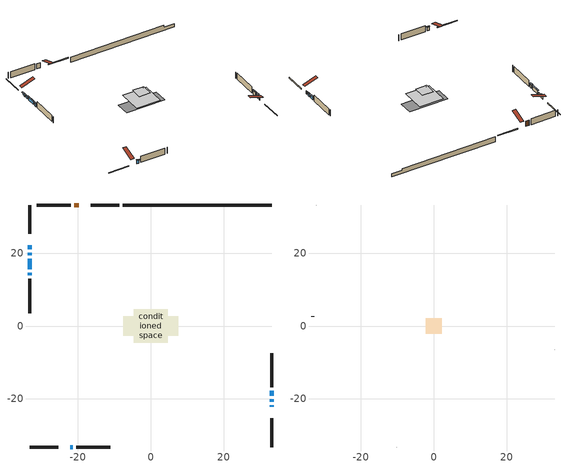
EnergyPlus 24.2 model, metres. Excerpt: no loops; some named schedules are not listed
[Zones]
conditioned space
 floor adiabatic (AdiabaticFloorConstruction): -4.62,-4.62 -4.62,4.62 4.62,4.62 4.62,-4.62 z0.46
 floor foundation (Slab1 construction): -7.54,-2.69 -7.54,2.69 7.54,2.69 7.54,-2.69 z-1.52
 wall outside (RimJoist1 construction): -8.66,33.2 -16.53,33.2 / -33.2,-33.2 -25.34,-33.2 / -33.2,33.2 -33.2,25.34 / 33.2,-33.2 33.2,-25.34 z0.46:0.76
 wall outside (AdiabaticWallConstruction 1): -19.76,33.2 -20.97,33.2 z0.46:2.49
 wall outside (AdiabaticWallConstruction): 33.2,-22.11 33.2,-21.72 / -33.2,20.08 -33.2,19.44 z0.46:1.68; -33.2,22.11 -33.2,21.01 z0.46:1.44; 33.2,-20.8 33.2,-20.09 / -33.2,18.52 -33.2,15.53 / -33.2,14.6 -33.2,13.9 / -22.11,-33.2 -21.4,-33.2 / 33.2,-19.16 33.2,-17.76 z0.46:1.83
 wall outside (Wall1 construction): -21.9,33.2 -31.3,33.2 / -20.47,-33.2 -11.07,-33.2 / -33.2,12.97 -33.2,3.57 / 33.2,-16.83 33.2,-7.43 z0.46:2.9
 wall foundation (FoundationWall1 construction): -7.73,33.2,-1.52 -7.73,33.2,0.46 29.11,33.2,0.46 29.11,33.2,-0.27 33.2,33.2,-0.27 33.2,33.2,-1.52
 window (WindowConstruction 4): 33.2,-22.1 33.2,-21.72 z0.46:1.68
 window (WindowConstruction 7): -33.2,22.1 -33.2,21.01 z0.46:1.44
 window (WindowConstruction 5): -33.2,20.08 -33.2,19.44 z0.46:1.68
 window (WindowConstruction): 33.2,-20.79 33.2,-20.09 z0.46:1.83
 window (WindowConstruction 1): -33.2,18.52 -33.2,15.53 z0.46:1.83
 window (WindowConstruction 2): -33.2,14.6 -33.2,13.9 z0.46:1.83
 window (WindowConstruction 3): -22.1,-33.2 -21.4,-33.2 z0.46:1.83
 window (WindowConstruction 6): 33.2,-19.16 33.2,-17.76 z0.46:1.83
 door (Door): -19.76,33.2 -20.97,33.2 z0.46:2.49
 ceiling adiabatic (AdiabaticFloorConstruction): 4.62,-4.62 4.62,4.62 -4.62,4.62 -4.62,-4.62 z0.46
attic - vented
 floor to conditioned space (Floor1 construction Reversed): -2.16,-2.16 -2.16,2.16 2.16,2.16 2.16,-2.16 z2.9
 floor to conditioned space (Floor2 construction Reversed): -1.58,-1.58 -1.58,1.58 1.58,1.58 1.58,-1.58 z2.9
 wall outside (Wall2 construction): -32.23,33.2 -32.27,33.2 / -10.14,-33.2 -10.1,-33.2 / -33.2,2.64 -33.2,2.6 / 33.2,-6.5 33.2,-6.46 z0.46:2.9
 roof outside (Roof1 construction): -18.83,33.2,2.9 -18.83,27.98,4.64 -17.46,27.98,4.64 -17.46,33.2,2.9; -23.03,-33.2,2.9 -23.03,-27.98,4.64 -24.41,-27.98,4.64 -24.41,-33.2,2.9; -33.2,23.03,2.9 -27.98,23.03,4.64 -27.98,24.41,4.64 -33.2,24.41,2.9; 33.2,-23.03,2.9 27.98,-23.03,4.64 27.98,-24.41,4.64 33.2,-24.41,2.9
shading: -33.2,20.81 -33.2,22.31 -33.61,22.31 -33.61,20.81 z1.64; 33.2,-19.89 33.2,-21 33.61,-21 33.61,-19.89 z2.03; -33.2,15.33 -33.2,18.72 -33.61,18.72 -33.61,15.33 z2.03; -33.2,13.7 -33.2,14.8 -33.61,14.8 -33.61,13.7 z2.03; -21.2,-33.2 -22.31,-33.2 -22.31,-33.61 -21.2,-33.61 z2.03; 33.2,-17.56 33.2,-19.36 33.61,-19.36 33.61,-17.56 z2.03
[Building]
Building 1: Terrain=Suburbs
[Site:Location]
Val Dor_QC: Latitude {deg}=48.06; Longitude {deg}=-77.79; Time Zone {hr}=-5; Elevation {m}=339; Keep Site Location Information=Yes
[Site:GroundTemperature:Shallow]
-3.62723, -6.2282, -6.43649, -5.2022, -0.247206, 4.68471, 8.96041, 11.669, 11.8991, 9.69612, 5.52945, 0.748825
[Site:WaterMainsTemperature]
Calculation Method=Schedule; Temperature Schedule=mains temperature schedule
[Material] Roughness=Rough; Thermal Absorptance=0.9
Name | Thickness {m} | Conductivity {W/m-K} | Density {kg/m3} | Specific Heat {J/kg-K} | Solar Absorptance | Visible Absorptance
asphalt or fiberglass shingles | 0.00635 | 0.162714 | 1121.4 | 1465.45 | 0.4 | 0.4
ceiling loosefill ins | 0.169333 | 0.0480833 | 16.02 | 1046.75 | 0.7 | 0.7
ceiling loosefill ins 1 | 0.0846667 | 0.0480833 | 16.02 | 1046.75 | 0.7 | 0.7
ceiling stud and cavity | 0.1397 | 0.0924676 | 65.682 | 1177.47 | 0.7 | 0.7
ceiling stud and cavity 1 | 0.1397 | 0.135851 | 65.682 | 1177.47 | 0.7 | 0.7
concrete 4.0 in. | 0.1016 | 1.803125 | 2242.8 | 837.4 | 0.7 | 0.7
concrete 8.0 in. | 0.2032 | 1.803125 | 2242.8 | 837.4 | 0.7 | 0.7
door material | 0.04445 | 0.20624 | 512.64 | 1214.23 | 0.7 | 0.7
exterior vertical ins | 0.00867184 | 0.029427 | 32.04 | 1214.23 | 0.7 | 0.7
floor covering | 0.0127 | 0.0433444 | 54.468 | 1339.84 | 0.6 | 0.6
floor rigid ins; wall rigid ins | 0.512978 | 0.029427 | 32.04 | 1214.23 | 0.7 | 0.7
floor stud and cavity | 0.1397 | 1.75129 | 37.0049 | 1207.88 | 0.7 | 0.7
furniture material conditioned space 1 | 0.1524 | 0.115458 | 640.8 | 1214.23 | 0.6 | 0.6
gypsum board | 0.0127 | 0.160291 | 801 | 837.4 | 0.6 | 0.6
gypsum board 1 | 0.0127 | 0.160291 | 801 | 837.4 | 0.7 | 0.7
osb sheathing 0.5 in. | 0.0127 | 0.115458 | 512.64 | 1214.23 | 0.7 | 0.7
osb sheathing 0.75 in. | 0.01905 | 0.115458 | 512.64 | 1214.23 | 0.7 | 0.7
osb sheathing 2.0 in. | 0.0508 | 0.115458 | 512.64 | 1214.23 | 0.7 | 0.7
rim joist stud and cavity | 0.0508 | 0.0294514 | 125.044 | 1163.47 | 0.6 | 0.6
wall stud and cavity | 0.1397 | 0.0929022 | 139.0536 | 1170.24 | 0.7 | 0.7
wall stud and cavity 1 | 0.0889 | 6.1454 | 50.32683 | 1063.81 | 0.6 | 0.6
wall stud and cavity 2 | 0.0889 | 0.380278 | 52.3479 | 1209.89 | 0.7 | 0.7
wall stud and cavity 3 | 0.0889 | 0.391764 | 83.0341 | 1211.67 | 0.7 | 0.7
wood siding | 0.0254 | 0.102417 | 544.68 | 1172.36 | 0.4 | 0.4
wood siding 1 | 0.00254 | 0.102417 | 544.68 | 1172.36 | 0.4 | 0.4
wood siding 2; wood siding 3; wood siding 4 | 0.0254 | 0.102417 | 544.68 | 1172.36 | 0.7 | 0.7
[WindowMaterial:SimpleGlazingSystem]
Name | U-Factor {W/m2-K} | Solar Heat Gain Coefficient
WindowMaterial | 2.847517 | 0.63
WindowMaterial 1 | 2.84979 | 0.67
WindowMaterial 2 | 4.91374 | 0.61
WindowMaterial 3 | 5.23284 | 0.7
WindowMaterial 4 | 7.24059 | 0.73
WindowMaterial 5 | 7.53527 | 0.69
[Construction]
AdiabaticFloorConstruction: floor stud and cavity, floor rigid ins, osb sheathing 0.75 in., floor covering
AdiabaticWallConstruction: wood siding 3, wall rigid ins, wall stud and cavity 2, gypsum board
AdiabaticWallConstruction 1: wood siding 4, wall rigid ins, wall stud and cavity 2, gypsum board
Door: door material
Floor1 construction Reversed: gypsum board, ceiling stud and cavity, ceiling loosefill ins
Floor2 construction Reversed: gypsum board, ceiling stud and cavity 1, ceiling loosefill ins 1
FoundationWall1 construction: concrete 8.0 in., gypsum board 1
furniture construction conditioned space 1: furniture material conditioned space 1
PartitionWallConstruction: gypsum board, wall stud and cavity 3, gypsum board
RimJoist1 construction: wood siding 2, osb sheathing 2.0 in., rim joist stud and cavity
Roof1 construction: asphalt or fiberglass shingles
Slab1 construction: concrete 4.0 in.
Wall1 construction: wood siding, osb sheathing 0.5 in., wall stud and cavity, gypsum board
Wall2 construction: wood siding 1, wall stud and cavity 1
WindowConstruction; WindowConstruction 2; WindowConstruction 3: WindowMaterial
WindowConstruction 1: WindowMaterial 1
WindowConstruction 4: WindowMaterial 2
WindowConstruction 5: WindowMaterial 3
WindowConstruction 6: WindowMaterial 4
WindowConstruction 7: WindowMaterial 5
[Zone] Multiplier=1; Part of Total Floor Area=Yes
Name | Volume {m3}
attic - vented | 8.11619
conditioned space | 361.8
[Space]
Name | Zone | Volume {m3}
attic - vented 1 | attic - vented | 8.11619
conditioned space 1 | conditioned space | 361.8
[ZoneInfiltration:EffectiveLeakageArea]
infil attic - vented 1: Zone or Space=attic - vented 1; Schedule=Always On Discrete; Effective Air Leakage Area {cm2}=1044.73; Stack Coefficient=0.000290575; Wind Coefficient=1.15173e-05
[ZoneMixing]
whole house fan mix: Zone or Space=attic - vented; Schedule=Always On Continuous; Design Flow Rate Calculation Method=Flow/Zone; Design Flow Rate {m3/s}=0; Source Zone or Space=conditioned space
[SurfaceProperty:ExposedFoundationPerimeter]
Slab1: Exposed Perimeter Calculation Method=TotalExposedPerimeter; Total Exposed Perimeter {m}=40.935
[InternalMass] Zone or ZoneList=conditioned space; Space or SpaceList=conditioned space 1
Name | Construction | Surface Area {m2}
furniture mass conditioned space 1 | furniture construction conditioned space 1 | 66.6441
partition wall mass | PartitionWallConstruction | 166.61
[Lights]
interior lighting: Zone or ZoneList or Space or SpaceList=conditioned space 1; Schedule=interior lighting schedule; Design Level Calculation Method=LightingLevel; Lighting Level {W}=343.2; Return Air Fraction=0; Fraction Radiant=0.6; Fraction Visible=0.2; Fraction Replaceable=1
[People]
occupants: Zone or ZoneList or Space or SpaceList=conditioned space 1; Number of People Schedule=occupants schedule; Number of People Calculation Method=People; Number of People=3; Fraction Radiant=0.314171; Sensible Heat Fraction=0.56303; Activity Level Schedule=occupants activity schedule; Carbon Dioxide Generation Rate {m3/s-W}=0; Enable ASHRAE 55 Comfort Warnings=No; Mean Radiant Temperature Calculation Type=EnclosureAveraged
[ElectricEquipment] Zone or ZoneList or Space or SpaceList=conditioned space 1; Design Level Calculation Method=EquipmentLevel
Name | Schedule | Design Level {W} | Fraction Latent | Fraction Radiant | Fraction Lost
clothes dryer | clothes dryer schedule | 140.772 | 0.015 | 0.081 | 0.85
clothes washer | clothes washer schedule | 32.1985 | 0.03 | 0.162 | 0.7
cooking range | cooking range schedule | 215.147 | 0.08 | 0.432 | 0.2
dishwasher | dishwasher schedule | 66.8632 | 0.3 | 0.18 | 0.4
fridge | fridge schedule | 72.9452 | 0 | 0.6 | 0
mech vent house fan | mech vent house fan schedule | 0 | 0 | 0 | 1
mech vent house fan cfis | mech vent house fan cfis schedule | 0 | 0 | 0 | 0
misc plug loads | misc plug loads schedule | 494.7 | 0.045 | 0.513 | 0.1
whole house fan | Always On Discrete | 0 | 0 | 0 | 1
[OtherEquipment] Zone or ZoneList or Space or SpaceList=conditioned space 1; Design Level Calculation Method=EquipmentLevel
Name | Fuel Type | Schedule | Design Level {W} | Fraction Latent | Fraction Radiant | Fraction Lost
clothes dryer 1 | Electricity | clothes dryer schedule | 0 | 0.015 | 0.081 | 0.85
cooking range 1 | Electricity | cooking range schedule | 0 | 0.08 | 0.432 | 0.2
general water use latent | None | general water use schedule | 62.594 | 1 | 0 | 0
general water use sensible | None | general water use schedule | -61.6891 | 0 | 0.6 | 0
mech vent house fan latent load | None | Always On Discrete | 0 | 1 | 0 | 0
mech vent house fan sensible load | None | Always On Discrete | 0 | 0 | 0 | 0
water heater energy adjustment1 | Electricity | Always On Discrete | 0.01 | 0 | 0 | 1
[ZoneInfiltration:DesignFlowRate] Zone or ZoneList or Space or SpaceList=conditioned space 1; Schedule=Always On Discrete; Design Flow Rate Calculation Method=Flow/Zone; Design Flow Rate {m3/s}=0
infil flow; natural vent flow; whole house fan flow
[Foundation:Kiva]
Foundation Kiva 1: Initial Indoor Air Temperature {C}=18; Wall Height Above Grade {m}=0.460004; Wall Depth Below Slab {m}=0.2032; Custom Block Material Name 1=exterior vertical ins; Custom Block Depth 1 {m}=1.98001; Custom Block X Position 1 {m}=0.2159; Custom Block Z Position 1 {m}=0
[Foundation:Kiva:Settings]
Soil Conductivity {W/m-K}=0.849921; Soil Density {kg/m3}=1842.3; Soil Specific Heat {J/kg-K}=418.7; Ground Solar Absorptivity=0.9; Ground Thermal Absorptivity=0.9; Ground Surface Roughness {m}=0.03; Far-Field Width {m}=40; Deep-Ground Boundary Condition=ZeroFlux; Deep-Ground Depth {m}=40; Minimum Cell Dimension {m}=0.2; Maximum Cell Growth Coefficient=3; Simulation Timestep=Timestep
[Exterior:Lights]
exterior lighting: Schedule=exterior lighting schedule; Design Level {W}=75.6
[Schedule:Constant]
Name | Hourly Value
Always On Continuous; mech vent house fan schedule; mech vent house fan cfis schedule; Always On Discrete | 1
occupants activity schedule | 117.228
fridge schedule | 0
[Schedule:Day:Interval]
interior lighting schedule day: No, 01:00, 0.108182, 04:00, 0.0901515, 05:00, 0.0991667, 06:00, 0.162273, 07:00, 0.270455, 08:00, 0.342576, 10:00, 0.369621, 11:00, 0.351591, 12:00, 0.333561, 13:00, 0.324545, 14:00, 0.31553, 15:00, 0.333561, 16:00, 0.369621, 17:00, 0.450758, 18:00, 0.585985, 19:00, 0.775303, 20:00, 0.955606, 21:00, 0.991667, 22:00, 0.712197, 23:00, 0.360606, 24:00, 0.162273
interior lighting schedule day 1: No, 01:00, 0.100909, 04:00, 0.0840909, 05:00, 0.0925, 06:00, 0.151364, 07:00, 0.252273, 08:00, 0.319545, 10:00, 0.344773, 11:00, 0.327955, 12:00, 0.311136, 13:00, 0.302727, 14:00, 0.294318, 15:00, 0.311136, 16:00, 0.344773, 17:00, 0.420455, 18:00, 0.546591, 19:00, 0.723182, 20:00, 0.891364, 21:00, 0.925, 22:00, 0.664318, 23:00, 0.336364, 24:00, 0.151364
interior lighting schedule day 2: No, 01:00, 0.0927273, 04:00, 0.0772727, 05:00, 0.085, 06:00, 0.139091, 07:00, 0.231818, 08:00, 0.293636, 10:00, 0.316818, 11:00, 0.301364, 12:00, 0.285909, 13:00, 0.278182, 14:00, 0.270455, 15:00, 0.285909, 16:00, 0.316818, 17:00, 0.386364, 18:00, 0.502273, 19:00, 0.664545, 20:00, 0.819091, 21:00, 0.85, 22:00, 0.610455, 23:00, 0.309091, 24:00, 0.139091
interior lighting schedule day 3: No, 01:00, 0.0845455, 04:00, 0.0704545, 05:00, 0.0775, 06:00, 0.126818, 07:00, 0.211364, 08:00, 0.267727, 10:00, 0.288864, 11:00, 0.274773, 12:00, 0.260682, 13:00, 0.253636, 14:00, 0.246591, 15:00, 0.260682, 16:00, 0.288864, 17:00, 0.352273, 18:00, 0.457955, 19:00, 0.605909, 20:00, 0.746818, 21:00, 0.775, 22:00, 0.556591, 23:00, 0.281818, 24:00, 0.126818
interior lighting schedule default day: No, 24:00, 0
[Schedule:Week:Daily]
interior lighting schedule Week Rule - Jan1-Jan27: interior lighting schedule day, interior lighting schedule day, interior lighting schedule day, interior lighting schedule day, interior lighting schedule day, interior lighting schedule day, interior lighting schedule day, interior lighting schedule default day, interior lighting schedule default day, interior lighting schedule default day, interior lighting schedule default day, interior lighting schedule default day
interior lighting schedule Week Rule - Jan28-Feb3: interior lighting schedule day, interior lighting schedule day, interior lighting schedule day, interior lighting schedule day, interior lighting schedule day 1, interior lighting schedule day 1, interior lighting schedule day 1, interior lighting schedule default day, interior lighting schedule default day, interior lighting schedule default day, interior lighting schedule default day, interior lighting schedule default day
interior lighting schedule Week Rule - Feb4-Feb24: interior lighting schedule day 1, interior lighting schedule day 1, interior lighting schedule day 1, interior lighting schedule day 1, interior lighting schedule day 1, interior lighting schedule day 1, interior lighting schedule day 1, interior lighting schedule default day, interior lighting schedule default day, interior lighting schedule default day, interior lighting schedule default day, interior lighting schedule default day
interior lighting schedule Week Rule - Feb25-Mar3: interior lighting schedule day 1, interior lighting schedule day 1, interior lighting schedule day 1, interior lighting schedule day 1, interior lighting schedule day 2, interior lighting schedule day 2, interior lighting schedule day 2, interior lighting schedule default day, interior lighting schedule default day, interior lighting schedule default day, interior lighting schedule default day, interior lighting schedule default day
interior lighting schedule Week Rule - Mar4-Mar31: interior lighting schedule day 2, interior lighting schedule day 2, interior lighting schedule day 2, interior lighting schedule day 2, interior lighting schedule day 2, interior lighting schedule day 2, interior lighting schedule day 2, interior lighting schedule default day, interior lighting schedule default day, interior lighting schedule default day, interior lighting schedule default day, interior lighting schedule default day
interior lighting schedule Week Rule - Apr1-Apr28: interior lighting schedule day 3, interior lighting schedule day 3, interior lighting schedule day 3, interior lighting schedule day 3, interior lighting schedule day 3, interior lighting schedule day 3, interior lighting schedule day 3, interior lighting schedule default day, interior lighting schedule default day, interior lighting schedule default day, interior lighting schedule default day, interior lighting schedule default day
interior lighting schedule Week Rule - Apr29-May5: interior lighting schedule day 3, interior lighting schedule day 3, interior lighting schedule day 4, interior lighting schedule day 4, interior lighting schedule day 4, interior lighting schedule day 4, interior lighting schedule day 4, interior lighting schedule default day, interior lighting schedule default day, interior lighting schedule default day, interior lighting schedule default day, interior lighting schedule default day
interior lighting schedule Week Rule - May6-May26: interior lighting schedule day 4, interior lighting schedule day 4, interior lighting schedule day 4, interior lighting schedule day 4, interior lighting schedule day 4, interior lighting schedule day 4, interior lighting schedule day 4, interior lighting schedule default day, interior lighting schedule default day, interior lighting schedule default day, interior lighting schedule default day, interior lighting schedule default day
interior lighting schedule Week Rule - May27-Jun2: interior lighting schedule day 4, interior lighting schedule day 4, interior lighting schedule day 4, interior lighting schedule day 4, interior lighting schedule day 4, interior lighting schedule day 5, interior lighting schedule day 5, interior lighting schedule default day, interior lighting schedule default day, interior lighting schedule default day, interior lighting schedule default day, interior lighting schedule default day
interior lighting schedule Week Rule - Jun3-Jun30: interior lighting schedule day 5, interior lighting schedule day 5, interior lighting schedule day 5, interior lighting schedule day 5, interior lighting schedule day 5, interior lighting schedule day 5, interior lighting schedule day 5, interior lighting schedule default day, interior lighting schedule default day, interior lighting schedule default day, interior lighting schedule default day, interior lighting schedule default day
interior lighting schedule Week Rule - Jul1-Jul28: interior lighting schedule day 6, interior lighting schedule day 6, interior lighting schedule day 6, interior lighting schedule day 6, interior lighting schedule day 6, interior lighting schedule day 6, interior lighting schedule day 6, interior lighting schedule default day, interior lighting schedule default day, interior lighting schedule default day, interior lighting schedule default day, interior lighting schedule default day
interior lighting schedule Week Rule - Jul29-Aug4: interior lighting schedule day 6, interior lighting schedule day 6, interior lighting schedule day 6, interior lighting schedule day 7, interior lighting schedule day 7, interior lighting schedule day 7, interior lighting schedule day 7, interior lighting schedule default day, interior lighting schedule default day, interior lighting schedule default day, interior lighting schedule default day, interior lighting schedule default day
interior lighting schedule Week Rule - Aug5-Aug25: interior lighting schedule day 7, interior lighting schedule day 7, interior lighting schedule day 7, interior lighting schedule day 7, interior lighting schedule day 7, interior lighting schedule day 7, interior lighting schedule day 7, interior lighting schedule default day, interior lighting schedule default day, interior lighting schedule default day, interior lighting schedule default day, interior lighting schedule default day
interior lighting schedule Week Rule - Aug26-Sep1: interior lighting schedule day 7, interior lighting schedule day 7, interior lighting schedule day 7, interior lighting schedule day 7, interior lighting schedule day 7, interior lighting schedule day 7, interior lighting schedule day 8, interior lighting schedule default day, interior lighting schedule default day, interior lighting schedule default day, interior lighting schedule default day, interior lighting schedule default day
interior lighting schedule Week Rule - Sep2-Sep29: interior lighting schedule day 8, interior lighting schedule day 8, interior lighting schedule day 8, interior lighting schedule day 8, interior lighting schedule day 8, interior lighting schedule day 8, interior lighting schedule day 8, interior lighting schedule default day, interior lighting schedule default day, interior lighting schedule default day, interior lighting schedule default day, interior lighting schedule default day
interior lighting schedule Week Rule - Sep30-Oct6: interior lighting schedule day 8, interior lighting schedule day 9, interior lighting schedule day 9, interior lighting schedule day 9, interior lighting schedule day 9, interior lighting schedule day 9, interior lighting schedule day 9, interior lighting schedule default day, interior lighting schedule default day, interior lighting schedule default day, interior lighting schedule default day, interior lighting schedule default day
interior lighting schedule Week Rule - Oct7-Oct27: interior lighting schedule day 9, interior lighting schedule day 9, interior lighting schedule day 9, interior lighting schedule day 9, interior lighting schedule day 9, interior lighting schedule day 9, interior lighting schedule day 9, interior lighting schedule default day, interior lighting schedule default day, interior lighting schedule default day, interior lighting schedule default day, interior lighting schedule default day
interior lighting schedule Week Rule - Oct28-Nov3: interior lighting schedule day 9, interior lighting schedule day 9, interior lighting schedule day 9, interior lighting schedule day 9, interior lighting schedule day 10, interior lighting schedule day 10, interior lighting schedule day 10, interior lighting schedule default day, interior lighting schedule default day, interior lighting schedule default day, interior lighting schedule default day, interior lighting schedule default day
interior lighting schedule Week Rule - Nov4-Nov24: interior lighting schedule day 10, interior lighting schedule day 10, interior lighting schedule day 10, interior lighting schedule day 10, interior lighting schedule day 10, interior lighting schedule day 10, interior lighting schedule day 10, interior lighting schedule default day, interior lighting schedule default day, interior lighting schedule default day, interior lighting schedule default day, interior lighting schedule default day
interior lighting schedule Week Rule - Nov25-Dec1: interior lighting schedule day 10, interior lighting schedule day 10, interior lighting schedule day 10, interior lighting schedule day 10, interior lighting schedule day 10, interior lighting schedule day 10, interior lighting schedule day 11, interior lighting schedule default day, interior lighting schedule default day, interior lighting schedule default day, interior lighting schedule default day, interior lighting schedule default day
interior lighting schedule Week Rule - Dec2-Dec31: interior lighting schedule day 11, interior lighting schedule day 11, interior lighting schedule day 11, interior lighting schedule day 11, interior lighting schedule day 11, interior lighting schedule day 11, interior lighting schedule day 11, interior lighting schedule default day, interior lighting schedule default day, interior lighting schedule default day, interior lighting schedule default day, interior lighting schedule default day
occupants schedule Week Rule - Jan1-Dec31: occupants schedule day, occupants schedule day, occupants schedule day, occupants schedule day, occupants schedule day, occupants schedule day, occupants schedule day, occupants schedule default day, occupants schedule default day, occupants schedule default day, occupants schedule default day, occupants schedule default day
clothes dryer schedule Week Rule - Jan1-Dec31: clothes dryer schedule day, clothes dryer schedule day, clothes dryer schedule day, clothes dryer schedule day, clothes dryer schedule day, clothes dryer schedule day, clothes dryer schedule day, clothes dryer schedule default day, clothes dryer schedule default day, clothes dryer schedule default day, clothes dryer schedule default day, clothes dryer schedule default day
clothes washer schedule Week Rule - Jan1-Dec31: clothes washer schedule day, clothes washer schedule day, clothes washer schedule day, clothes washer schedule day, clothes washer schedule day, clothes washer schedule day, clothes washer schedule day, clothes washer schedule default day, clothes washer schedule default day, clothes washer schedule default day, clothes washer schedule default day, clothes washer schedule default day
cooking range schedule Week Rule - Jan1-Dec31: cooking range schedule day, cooking range schedule day, cooking range schedule day, cooking range schedule day, cooking range schedule day, cooking range schedule day, cooking range schedule day, cooking range schedule default day, cooking range schedule default day, cooking range schedule default day, cooking range schedule default day, cooking range schedule default day
dishwasher schedule Week Rule - Jan1-Dec31: dishwasher schedule day, dishwasher schedule day, dishwasher schedule day, dishwasher schedule day, dishwasher schedule day, dishwasher schedule day, dishwasher schedule day, dishwasher schedule default day, dishwasher schedule default day, dishwasher schedule default day, dishwasher schedule default day, dishwasher schedule default day
misc plug loads schedule Week Rule - Jan1-Dec31: misc plug loads schedule day, misc plug loads schedule day, misc plug loads schedule day, misc plug loads schedule day, misc plug loads schedule day, misc plug loads schedule day, misc plug loads schedule day, misc plug loads schedule default day, misc plug loads schedule default day, misc plug loads schedule default day, misc plug loads schedule default day, misc plug loads schedule default day
general water use schedule Week Rule - Jan1-Dec31: general water use schedule day, general water use schedule day, general water use schedule day, general water use schedule day, general water use schedule day, general water use schedule day, general water use schedule day, general water use schedule default day, general water use schedule default day, general water use schedule default day, general water use schedule default day, general water use schedule default day
exterior lighting schedule Week Rule - Jan1-Jan27: exterior lighting schedule day, exterior lighting schedule day, exterior lighting schedule day, exterior lighting schedule day, exterior lighting schedule day, exterior lighting schedule day, exterior lighting schedule day, exterior lighting schedule default day, exterior lighting schedule default day, exterior lighting schedule default day, exterior lighting schedule default day, exterior lighting schedule default day
exterior lighting schedule Week Rule - Jan28-Feb3: exterior lighting schedule day, exterior lighting schedule day, exterior lighting schedule day, exterior lighting schedule day, exterior lighting schedule day 1, exterior lighting schedule day 1, exterior lighting schedule day 1, exterior lighting schedule default day, exterior lighting schedule default day, exterior lighting schedule default day, exterior lighting schedule default day, exterior lighting schedule default day
exterior lighting schedule Week Rule - Feb4-Feb24: exterior lighting schedule day 1, exterior lighting schedule day 1, exterior lighting schedule day 1, exterior lighting schedule day 1, exterior lighting schedule day 1, exterior lighting schedule day 1, exterior lighting schedule day 1, exterior lighting schedule default day, exterior lighting schedule default day, exterior lighting schedule default day, exterior lighting schedule default day, exterior lighting schedule default day
exterior lighting schedule Week Rule - Feb25-Mar3: exterior lighting schedule day 1, exterior lighting schedule day 1, exterior lighting schedule day 1, exterior lighting schedule day 1, exterior lighting schedule day 2, exterior lighting schedule day 2, exterior lighting schedule day 2, exterior lighting schedule default day, exterior lighting schedule default day, exterior lighting schedule default day, exterior lighting schedule default day, exterior lighting schedule default day
exterior lighting schedule Week Rule - Mar4-Mar31: exterior lighting schedule day 2, exterior lighting schedule day 2, exterior lighting schedule day 2, exterior lighting schedule day 2, exterior lighting schedule day 2, exterior lighting schedule day 2, exterior lighting schedule day 2, exterior lighting schedule default day, exterior lighting schedule default day, exterior lighting schedule default day, exterior lighting schedule default day, exterior lighting schedule default day
exterior lighting schedule Week Rule - Apr1-Apr28: exterior lighting schedule day 3, exterior lighting schedule day 3, exterior lighting schedule day 3, exterior lighting schedule day 3, exterior lighting schedule day 3, exterior lighting schedule day 3, exterior lighting schedule day 3, exterior lighting schedule default day, exterior lighting schedule default day, exterior lighting schedule default day, exterior lighting schedule default day, exterior lighting schedule default day
exterior lighting schedule Week Rule - Apr29-May5: exterior lighting schedule day 3, exterior lighting schedule day 3, exterior lighting schedule day 4, exterior lighting schedule day 4, exterior lighting schedule day 4, exterior lighting schedule day 4, exterior lighting schedule day 4, exterior lighting schedule default day, exterior lighting schedule default day, exterior lighting schedule default day, exterior lighting schedule default day, exterior lighting schedule default day
exterior lighting schedule Week Rule - May6-May26: exterior lighting schedule day 4, exterior lighting schedule day 4, exterior lighting schedule day 4, exterior lighting schedule day 4, exterior lighting schedule day 4, exterior lighting schedule day 4, exterior lighting schedule day 4, exterior lighting schedule default day, exterior lighting schedule default day, exterior lighting schedule default day, exterior lighting schedule default day, exterior lighting schedule default day
exterior lighting schedule Week Rule - May27-Jun2: exterior lighting schedule day 4, exterior lighting schedule day 4, exterior lighting schedule day 4, exterior lighting schedule day 4, exterior lighting schedule day 4, exterior lighting schedule day 5, exterior lighting schedule day 5, exterior lighting schedule default day, exterior lighting schedule default day, exterior lighting schedule default day, exterior lighting schedule default day, exterior lighting schedule default day
exterior lighting schedule Week Rule - Jun3-Jun30: exterior lighting schedule day 5, exterior lighting schedule day 5, exterior lighting schedule day 5, exterior lighting schedule day 5, exterior lighting schedule day 5, exterior lighting schedule day 5, exterior lighting schedule day 5, exterior lighting schedule default day, exterior lighting schedule default day, exterior lighting schedule default day, exterior lighting schedule default day, exterior lighting schedule default day
exterior lighting schedule Week Rule - Jul1-Jul28: exterior lighting schedule day 6, exterior lighting schedule day 6, exterior lighting schedule day 6, exterior lighting schedule day 6, exterior lighting schedule day 6, exterior lighting schedule day 6, exterior lighting schedule day 6, exterior lighting schedule default day, exterior lighting schedule default day, exterior lighting schedule default day, exterior lighting schedule default day, exterior lighting schedule default day
exterior lighting schedule Week Rule - Jul29-Aug4: exterior lighting schedule day 6, exterior lighting schedule day 6, exterior lighting schedule day 6, exterior lighting schedule day 7, exterior lighting schedule day 7, exterior lighting schedule day 7, exterior lighting schedule day 7, exterior lighting schedule default day, exterior lighting schedule default day, exterior lighting schedule default day, exterior lighting schedule default day, exterior lighting schedule default day
exterior lighting schedule Week Rule - Aug5-Aug25: exterior lighting schedule day 7, exterior lighting schedule day 7, exterior lighting schedule day 7, exterior lighting schedule day 7, exterior lighting schedule day 7, exterior lighting schedule day 7, exterior lighting schedule day 7, exterior lighting schedule default day, exterior lighting schedule default day, exterior lighting schedule default day, exterior lighting schedule default day, exterior lighting schedule default day
exterior lighting schedule Week Rule - Aug26-Sep1: exterior lighting schedule day 7, exterior lighting schedule day 7, exterior lighting schedule day 7, exterior lighting schedule day 7, exterior lighting schedule day 7, exterior lighting schedule day 7, exterior lighting schedule day 8, exterior lighting schedule default day, exterior lighting schedule default day, exterior lighting schedule default day, exterior lighting schedule default day, exterior lighting schedule default day
exterior lighting schedule Week Rule - Sep2-Sep29: exterior lighting schedule day 8, exterior lighting schedule day 8, exterior lighting schedule day 8, exterior lighting schedule day 8, exterior lighting schedule day 8, exterior lighting schedule day 8, exterior lighting schedule day 8, exterior lighting schedule default day, exterior lighting schedule default day, exterior lighting schedule default day, exterior lighting schedule default day, exterior lighting schedule default day
exterior lighting schedule Week Rule - Sep30-Oct6: exterior lighting schedule day 8, exterior lighting schedule day 9, exterior lighting schedule day 9, exterior lighting schedule day 9, exterior lighting schedule day 9, exterior lighting schedule day 9, exterior lighting schedule day 9, exterior lighting schedule default day, exterior lighting schedule default day, exterior lighting schedule default day, exterior lighting schedule default day, exterior lighting schedule default day
exterior lighting schedule Week Rule - Oct7-Oct27: exterior lighting schedule day 9, exterior lighting schedule day 9, exterior lighting schedule day 9, exterior lighting schedule day 9, exterior lighting schedule day 9, exterior lighting schedule day 9, exterior lighting schedule day 9, exterior lighting schedule default day, exterior lighting schedule default day, exterior lighting schedule default day, exterior lighting schedule default day, exterior lighting schedule default day
exterior lighting schedule Week Rule - Oct28-Nov3: exterior lighting schedule day 9, exterior lighting schedule day 9, exterior lighting schedule day 9, exterior lighting schedule day 9, exterior lighting schedule day 10, exterior lighting schedule day 10, exterior lighting schedule day 10, exterior lighting schedule default day, exterior lighting schedule default day, exterior lighting schedule default day, exterior lighting schedule default day, exterior lighting schedule default day
exterior lighting schedule Week Rule - Nov4-Nov24: exterior lighting schedule day 10, exterior lighting schedule day 10, exterior lighting schedule day 10, exterior lighting schedule day 10, exterior lighting schedule day 10, exterior lighting schedule day 10, exterior lighting schedule day 10, exterior lighting schedule default day, exterior lighting schedule default day, exterior lighting schedule default day, exterior lighting schedule default day, exterior lighting schedule default day
exterior lighting schedule Week Rule - Nov25-Dec1: exterior lighting schedule day 10, exterior lighting schedule day 10, exterior lighting schedule day 10, exterior lighting schedule day 10, exterior lighting schedule day 10, exterior lighting schedule day 10, exterior lighting schedule day 11, exterior lighting schedule default day, exterior lighting schedule default day, exterior lighting schedule default day, exterior lighting schedule default day, exterior lighting schedule default day
exterior lighting schedule Week Rule - Dec2-Dec31: exterior lighting schedule day 11, exterior lighting schedule day 11, exterior lighting schedule day 11, exterior lighting schedule day 11, exterior lighting schedule day 11, exterior lighting schedule day 11, exterior lighting schedule day 11, exterior lighting schedule default day, exterior lighting schedule default day, exterior lighting schedule default day, exterior lighting schedule default day, exterior lighting schedule default day
[Schedule:Year]
interior lighting schedule: interior lighting schedule Week Rule - Jan1-Jan27, 1, 1, 1, 27, interior lighting schedule Week Rule - Jan28-Feb3, 1, 28, 2, 3, interior lighting schedule Week Rule - Feb4-Feb24, 2, 4, 2, 24, interior lighting schedule Week Rule - Feb25-Mar3, 2, 25, 3, 3, interior lighting schedule Week Rule - Mar4-Mar31, 3, 4, 3, 31, interior lighting schedule Week Rule - Apr1-Apr28, 4, 1, 4, 28, interior lighting schedule Week Rule - Apr29-May5, 4, 29, 5, 5, interior lighting schedule Week Rule - May6-May26, 5, 6, 5, 26, interior lighting schedule Week Rule - May27-Jun2, 5, 27, 6, 2, interior lighting schedule Week Rule - Jun3-Jun30, 6, 3, 6, 30, interior lighting schedule Week Rule - Jul1-Jul28, 7, 1, 7, 28, interior lighting schedule Week Rule - Jul29-Aug4, 7, 29, 8, 4, interior lighting schedule Week Rule - Aug5-Aug25, 8, 5, 8, 25, interior lighting schedule Week Rule - Aug26-Sep1, 8, 26, 9, 1, interior lighting schedule Week Rule - Sep2-Sep29, 9, 2, 9, 29, interior lighting schedule Week Rule - Sep30-Oct6, 9, 30, 10, 6, interior lighting schedule Week Rule - Oct7-Oct27, 10, 7, 10, 27, interior lighting schedule Week Rule - Oct28-Nov3, 10, 28, 11, 3, interior lighting schedule Week Rule - Nov4-Nov24, 11, 4, 11, 24, interior lighting schedule Week Rule - Nov25-Dec1, 11, 25, 12, 1, interior lighting schedule Week Rule - Dec2-Dec31, 12, 2, 12, 31
occupants schedule: occupants schedule Week Rule - Jan1-Dec31, 1, 1, 12, 31
clothes dryer schedule: clothes dryer schedule Week Rule - Jan1-Dec31, 1, 1, 12, 31
clothes washer schedule: clothes washer schedule Week Rule - Jan1-Dec31, 1, 1, 12, 31
cooking range schedule: cooking range schedule Week Rule - Jan1-Dec31, 1, 1, 12, 31
dishwasher schedule: dishwasher schedule Week Rule - Jan1-Dec31, 1, 1, 12, 31
misc plug loads schedule: misc plug loads schedule Week Rule - Jan1-Dec31, 1, 1, 12, 31
general water use schedule: general water use schedule Week Rule - Jan1-Dec31, 1, 1, 12, 31
exterior lighting schedule: exterior lighting schedule Week Rule - Jan1-Jan27, 1, 1, 1, 27, exterior lighting schedule Week Rule - Jan28-Feb3, 1, 28, 2, 3, exterior lighting schedule Week Rule - Feb4-Feb24, 2, 4, 2, 24, exterior lighting schedule Week Rule - Feb25-Mar3, 2, 25, 3, 3, exterior lighting schedule Week Rule - Mar4-Mar31, 3, 4, 3, 31, exterior lighting schedule Week Rule - Apr1-Apr28, 4, 1, 4, 28, exterior lighting schedule Week Rule - Apr29-May5, 4, 29, 5, 5, exterior lighting schedule Week Rule - May6-May26, 5, 6, 5, 26, exterior lighting schedule Week Rule - May27-Jun2, 5, 27, 6, 2, exterior lighting schedule Week Rule - Jun3-Jun30, 6, 3, 6, 30, exterior lighting schedule Week Rule - Jul1-Jul28, 7, 1, 7, 28, exterior lighting schedule Week Rule - Jul29-Aug4, 7, 29, 8, 4, exterior lighting schedule Week Rule - Aug5-Aug25, 8, 5, 8, 25, exterior lighting schedule Week Rule - Aug26-Sep1, 8, 26, 9, 1, exterior lighting schedule Week Rule - Sep2-Sep29, 9, 2, 9, 29, exterior lighting schedule Week Rule - Sep30-Oct6, 9, 30, 10, 6, exterior lighting schedule Week Rule - Oct7-Oct27, 10, 7, 10, 27, exterior lighting schedule Week Rule - Oct28-Nov3, 10, 28, 11, 3, exterior lighting schedule Week Rule - Nov4-Nov24, 11, 4, 11, 24, exterior lighting schedule Week Rule - Nov25-Dec1, 11, 25, 12, 1, exterior lighting schedule Week Rule - Dec2-Dec31, 12, 2, 12, 31
[Schedule:Compact]
mains temperature schedule: Through: 01/01, For: AllDays, Until: 24:00, 2.77, Through: 01/02, For: AllDays, Until: 24:00, 2.69167, Through: 01/03, For: AllDays, Until: 24:00, 2.61444, Through: 01/04, For: AllDays, Until: 24:00, 2.53778, Through: 01/05, For: AllDays, Until: 24:00, 2.46222, Through: 01/06, For: AllDays, Until: 24:00, 2.38833, Through: 01/07, For: AllDays, Until: 24:00, 2.315, Through: 01/08, For: AllDays, Until: 24:00, 2.24278, Through: 01/09, For: AllDays, Until: 24:00, 2.17111, Through: 01/10, For: AllDays, Until: 24:00, 2.10111, Through: 01/11, For: AllDays, Until: 24:00, 2.03222, Through: 01/12, For: AllDays, Until: 24:00, 1.96444, Through: 01/13, For: AllDays, Until: 24:00, 1.89778, Through: 01/14, For: AllDays, Until: 24:00, 1.83278, Through: 01/15, For: AllDays, Until: 24:00, 1.76833, Through: 01/16, For: AllDays, Until: 24:00, 1.70556, Through: 01/17, For: AllDays, Until: 24:00, 1.64333, Through: 01/18, For: AllDays, Until: 24:00, 1.58333, Through: 01/19, For: AllDays, Until: 24:00, 1.52389, Through: 01/20, For: AllDays, Until: 24:00, 1.46611, Through: 01/21, For: AllDays, Until: 24:00, 1.40944, Through: 01/22, For: AllDays, Until: 24:00, 1.35389, Through: 01/23, For: AllDays, Until: 24:00, 1.3, Through: 01/24, For: AllDays, Until: 24:00, 1.24778, Through: 01/25, For: AllDays, Until: 24:00, 1.19667, Through: 01/26, For: AllDays, Until: 24:00, 1.14667, Through: 01/27, For: AllDays, Until: 24:00, 1.09833, Through: 01/28, For: AllDays, Until: 24:00, 1.05111, Through: 01/29, For: AllDays, Until: 24:00, 1.00611, Through: 01/30, For: AllDays, Until: 24:00, 0.961667, Through: 01/31, For: AllDays, Until: 24:00, 0.919444, Through: 02/01, For: AllDays, Until: 24:00, 0.878333, Through: 02/02, For: AllDays, Until: 24:00, 0.838333, Through: 02/03, For: AllDays, Until: 24:00, 0.800556, Through: 02/04, For: AllDays, Until: 24:00, 0.763889, Through: 02/05, For: AllDays, Until: 24:00, 0.728889, Through: 02/06, For: AllDays, Until: 24:00, 0.695, Through: 02/07, For: AllDays, Until: 24:00, 0.663333, Through: 02/08, For: AllDays, Until: 24:00, 0.632778, Through: 02/09, For: AllDays, Until: 24:00, 0.603889, Through: 02/10, For: AllDays, Until: 24:00, 0.576111, Through: 02/11, For: AllDays, Until: 24:00, 0.550556, Through: 02/12, For: AllDays, Until: 24:00, 0.526667, Through: 02/13, For: AllDays, Until: 24:00, 0.503889, Through: 02/14, For: AllDays, Until: 24:00, 0.482778, Through: 02/15, For: AllDays, Until: 24:00, 0.463333, Through: 02/16, For: AllDays, Until: 24:00, 0.445556, Through: 02/17, For: AllDays, Until: 24:00, 0.429444, Through: 02/18, For: AllDays, Until: 24:00, 0.415, Through: 02/19, For: AllDays, Until: 24:00, 0.402222, Through: 02/20, For: AllDays, Until: 24:00, 0.391111, Through: 02/21, For: AllDays, Until: 24:00, 0.381111, Through: 02/22, For: AllDays, Until: 24:00, 0.373333, Through: 02/23, For: AllDays, Until: 24:00, 0.367222, Through: 02/24, For: AllDays, Until: 24:00, 0.362222, Through: 02/25, For: AllDays, Until: 24:00, 0.359444, Through: 02/26, For: AllDays, Until: 24:00, 0.357778, Through: 02/27, For: AllDays, Until: 24:00, 0.357778, Through: 02/28, For: AllDays, Until: 24:00, 0.36, Through: 03/01, For: AllDays, Until: 24:00, 0.363333, Through: 03/02, For: AllDays, Until: 24:00, 0.368333, Through: 03/03, For: AllDays, Until: 24:00, 0.375556, Through: 03/04, For: AllDays, Until: 24:00, 0.383889, Through: 03/05, For: AllDays, Until: 24:00, 0.393889, Through: 03/06, For: AllDays, Until: 24:00, 0.405556, Through: 03/07, For: AllDays, Until: 24:00, 0.418889, Through: 03/08, For: AllDays, Until: 24:00, 0.433889, Through: 03/09, For: AllDays, Until: 24:00, 0.450556, Through: 03/10, For: AllDays, Until: 24:00, 0.468333, Through: 03/11, For: AllDays, Until: 24:00, 0.488333, Through: 03/12, For: AllDays, Until: 24:00, 0.509444, Through: 03/13, For: AllDays, Until: 24:00, 0.532778, Through: 03/14, For: AllDays, Until: 24:00, 0.557222, Through: 03/15, For: AllDays, Until: 24:00, 0.583333, Through: 03/16, For: AllDays, Until: 24:00, 0.611111, Through: 03/17, For: AllDays, Until: 24:00, 0.640556, Through: 03/18, For: AllDays, Until: 24:00, 0.671111, Through: 03/19, For: AllDays, Until: 24:00, 0.703889, Through: 03/20, For: AllDays, Until: 24:00, 0.737778, Through: 03/21, For: AllDays, Until: 24:00, 0.773333, Through: 03/22, For: AllDays, Until: 24:00, 0.81, Through: 03/23, For: AllDays, Until: 24:00, 0.848889, Through: 03/24, For: AllDays, Until: 24:00, 0.888889, Through: 03/25, For: AllDays, Until: 24:00, 0.93, Through: 03/26, For: AllDays, Until: 24:00, 0.973333, Through: 03/27, For: AllDays, Until: 24:00, 1.01778, Through: 03/28, For: AllDays, Until: 24:00, 1.06333, Through: 03/29, For: AllDays, Until: 24:00, 1.11111, Through: 03/30, For: AllDays, Until: 24:00, 1.15944, Through: 03/31, For: AllDays, Until: 24:00, 1.21, Through: 04/01, For: AllDays, Until: 24:00, 1.26111, Through: 04/02, For: AllDays, Until: 24:00, 1.31444, Through: 04/03, For: AllDays, Until: 24:00, 1.36833, Through: 04/04, For: AllDays, Until: 24:00, 1.42389, Through: 04/05, For: AllDays, Until: 24:00, 1.48111, Through: 04/06, For: AllDays, Until: 24:00, 1.53944, Through: 04/07, For: AllDays, Until: 24:00, 1.59889, Through: 04/08, For: AllDays, Until: 24:00, 1.65944, Through: 04/09, For: AllDays, Until: 24:00, 1.72167, Through: 04/10, For: AllDays, Until: 24:00, 1.785, Through: 04/11, For: AllDays, Until: 24:00, 1.84944, Through: 04/12, For: AllDays, Until: 24:00, 1.91556, Through: 04/13, For: AllDays, Until: 24:00, 1.98222, Through: 04/14, For: AllDays, Until: 24:00, 2.05056, Through: 04/15, For: AllDays, Until: 24:00, 2.11944, Through: 04/16, For: AllDays, Until: 24:00, 2.19, Through: 04/17, For: AllDays, Until: 24:00, 2.26167, Through: 04/18, For: AllDays, Until: 24:00, 2.33389, Through: 04/19, For: AllDays, Until: 24:00, 2.40778, Through: 04/20, For: AllDays, Until: 24:00, 2.48222, Through: 04/21, For: AllDays, Until: 24:00, 2.55778, Through: 04/22, For: AllDays, Until: 24:00, 2.63444, Through: 04/23, For: AllDays, Until: 24:00, 2.71222, Through: 04/24, For: AllDays, Until: 24:00, 2.79056, Through: 04/25, For: AllDays, Until: 24:00, 2.87, Through: 04/26, For: AllDays, Until: 24:00, 2.95056, Through: 04/27, For: AllDays, Until: 24:00, 3.03167, Through: 04/28, For: AllDays, Until: 24:00, 3.11389, Through: 04/29, For: AllDays, Until: 24:00, 3.19667, Through: 04/30, For: AllDays, Until: 24:00, 3.28056, Through: 05/01, For: AllDays, Until: 24:00, 3.365, Through: 05/02, For: AllDays, Until: 24:00, 3.45, Through: 05/03, For: AllDays, Until: 24:00, 3.53611, Through: 05/04, For: AllDays, Until: 24:00, 3.62278, Through: 05/05, For: AllDays, Until: 24:00, 3.71, Through: 05/06, For: AllDays, Until: 24:00, 3.79833, Through: 05/07, For: AllDays, Until: 24:00, 3.88667, Through: 05/08, For: AllDays, Until: 24:00, 3.97611, Through: 05/09, For: AllDays, Until: 24:00, 4.06556, Through: 05/10, For: AllDays, Until: 24:00, 4.15611, Through: 05/11, For: AllDays, Until: 24:00, 4.24722, Through: 05/12, For: AllDays, Until: 24:00, 4.33833, Through: 05/13, For: AllDays, Until: 24:00, 4.43, Through: 05/14, For: AllDays, Until: 24:00, 4.52222, Through: 05/15, For: AllDays, Until: 24:00, 4.615, Through: 05/16, For: AllDays, Until: 24:00, 4.70833, Through: 05/17, For: AllDays, Until: 24:00, 4.80167, Through: 05/18, For: AllDays, Until: 24:00, 4.895, Through: 05/19, For: AllDays, Until: 24:00, 4.98944, Through: 05/20, For: AllDays, Until: 24:00, 5.08333, Through: 05/21, For: AllDays, Until: 24:00, 5.17833, Through: 05/22, For: AllDays, Until: 24:00, 5.27278, Through: 05/23, For: AllDays, Until: 24:00, 5.36778, Through: 05/24, For: AllDays, Until: 24:00, 5.46278, Through: 05/25, For: AllDays, Until: 24:00, 5.55833, Through: 05/26, For: AllDays, Until: 24:00, 5.65333, Through: 05/27, For: AllDays, Until: 24:00, 5.74889, Through: 05/28, For: AllDays, Until: 24:00, 5.84444, Through: 05/29, For: AllDays, Until: 24:00, 5.94, Through: 05/30, For: AllDays, Until: 24:00, 6.03556, Through: 05/31, For: AllDays, Until: 24:00, 6.13056, Through: 06/01, For: AllDays, Until: 24:00, 6.22611, Through: 06/02, For: AllDays, Until: 24:00, 6.32167, Through: 06/03, For: AllDays, Until: 24:00, 6.41667, Through: 06/04, For: AllDays, Until: 24:00, 6.51167, Through: 06/05, For: AllDays, Until: 24:00, 6.60667, Through: 06/06, For: AllDays, Until: 24:00, 6.70111, Through: 06/07, For: AllDays, Until: 24:00, 6.79556, Through: 06/08, For: AllDays, Until: 24:00, 6.88944, Through: 06/09, For: AllDays, Until: 24:00, 6.98333, Through: 06/10, For: AllDays, Until: 24:00, 7.07667, Through: 06/11, For: AllDays, Until: 24:00, 7.17, Through: 06/12, For: AllDays, Until: 24:00, 7.26278, Through: 06/13, For: AllDays, Until: 24:00, 7.355, Through: 06/14, For: AllDays, Until: 24:00, 7.44722, Through: 06/15, For: AllDays, Until: 24:00, 7.53889, Through: 06/16, For: AllDays, Until: 24:00, 7.62944, Through: 06/17, For: AllDays, Until: 24:00, 7.72, Through: 06/18, For: AllDays, Until: 24:00, 7.81, Through: 06/19, For: AllDays, Until: 24:00, 7.89944, Through: 06/20, For: AllDays, Until: 24:00, 7.98833, Through: 06/21, For: AllDays, Until: 24:00, 8.07667, Through: 06/22, For: AllDays, Until: 24:00, 8.16389, Through: 06/23, For: AllDays, Until: 24:00, 8.25111, Through: 06/24, For: AllDays, Until: 24:00, 8.33722, Through: 06/25, For: AllDays, Until: 24:00, 8.42278, Through: 06/26, For: AllDays, Until: 24:00, 8.50722, Through: 06/27, For: AllDays, Until: 24:00, 8.59111, Through: 06/28, For: AllDays, Until: 24:00, 8.67444, Through: 06/29, For: AllDays, Until: 24:00, 8.75667, Through: 06/30, For: AllDays, Until: 24:00, 8.83833, Through: 07/01, For: AllDays, Until: 24:00, 8.91889, Through: 07/02, For: AllDays, Until: 24:00, 8.99833, Through: 07/03, For: AllDays, Until: 24:00, 9.07722, Through: 07/04, For: AllDays, Until: 24:00, 9.15556, Through: 07/05, For: AllDays, Until: 24:00, 9.23222, Through: 07/06, For: AllDays, Until: 24:00, 9.30833, Through: 07/07, For: AllDays, Until: 24:00, 9.38333, Through: 07/08, For: AllDays, Until: 24:00, 9.45722, Through: 07/09, For: AllDays, Until: 24:00, 9.53, Through: 07/10, For: AllDays, Until: 24:00, 9.60167, Through: 07/11, For: AllDays, Until: 24:00, 9.67222, Through: 07/12, For: AllDays, Until: 24:00, 9.74167, Through: 07/13, For: AllDays, Until: 24:00, 9.81, Through: 07/14, For: AllDays, Until: 24:00, 9.87722, Through: 07/15, For: AllDays, Until: 24:00, 9.94333, Through: 07/16, For: AllDays, Until: 24:00, 10.0083, Through: 07/17, For: AllDays, Until: 24:00, 10.0722, Through: 07/18, For: AllDays, Until: 24:00, 10.1344, Through: 07/19, For: AllDays, Until: 24:00, 10.1956, Through: 07/20, For: AllDays, Until: 24:00, 10.2556, Through: 07/21, For: AllDays, Until: 24:00, 10.3144, Through: 07/22, For: AllDays, Until: 24:00, 10.3717, Through: 07/23, For: AllDays, Until: 24:00, 10.4278, Through: 07/24, For: AllDays, Until: 24:00, 10.4822, Through: 07/25, For: AllDays, Until: 24:00, 10.5356, Through: 07/26, For: AllDays, Until: 24:00, 10.5878, Through: 07/27, For: AllDays, Until: 24:00, 10.6383, Through: 07/28, For: AllDays, Until: 24:00, 10.6872, Through: 07/29, For: AllDays, Until: 24:00, 10.735, Through: 07/30, For: AllDays, Until: 24:00, 10.7817, Through: 07/31, For: AllDays, Until: 24:00, 10.8261, Through: 08/01, For: AllDays, Until: 24:00, 10.8694, Through: 08/02, For: AllDays, Until: 24:00, 10.9117, Through: 08/03, For: AllDays, Until: 24:00, 10.9522, Through: 08/04, For: AllDays, Until: 24:00, 10.9911, Through: 08/05, For: AllDays, Until: 24:00, 11.0283, Through: 08/06, For: AllDays, Until: 24:00, 11.0644, Through: 08/07, For: AllDays, Until: 24:00, 11.0989, Through: 08/08, For: AllDays, Until: 24:00, 11.1317, Through: 08/09, For: AllDays, Until: 24:00, 11.1628, Through: 08/10, For: AllDays, Until: 24:00, 11.1928, Through: 08/11, For: AllDays, Until: 24:00, 11.2211, Through: 08/12, For: AllDays, Until: 24:00, 11.2478, Through: 08/13, For: AllDays, Until: 24:00, 11.2728, Through: 08/14, For: AllDays, Until: 24:00, 11.2961, Through: 08/15, For: AllDays, Until: 24:00, 11.3178, Through: 08/16, For: AllDays, Until: 24:00, 11.3383, Through: 08/17, For: AllDays, Until: 24:00, 11.3567, Through: 08/18, For: AllDays, Until: 24:00, 11.3739, Through: 08/19, For: AllDays, Until: 24:00, 11.3894, Through: 08/20, For: AllDays, Until: 24:00, 11.4033, Through: 08/21, For: AllDays, Until: 24:00, 11.4156, Through: 08/22, For: AllDays, Until: 24:00, 11.4261, Through: 08/23, For: AllDays, Until: 24:00, 11.435, Through: 08/24, For: AllDays, Until: 24:00, 11.4422, Through: 08/25, For: AllDays, Until: 24:00, 11.4478, Through: 08/26, For: AllDays, Until: 24:00, 11.4517, Through: 08/27, For: AllDays, Until: 24:00, 11.4539, Through: 08/28, For: AllDays, Until: 24:00, 11.4544, Through: 08/29, For: AllDays, Until: 24:00, 11.4539, Through: 08/30, For: AllDays, Until: 24:00, 11.4511, Through: 08/31, For: AllDays, Until: 24:00, 11.4467, Through: 09/01, For: AllDays, Until: 24:00, 11.4411, Through: 09/02, For: AllDays, Until: 24:00, 11.4333, Through: 09/03, For: AllDays, Until: 24:00, 11.4244, Through: 09/04, For: AllDays, Until: 24:00, 11.4133, Through: 09/05, For: AllDays, Until: 24:00, 11.4011, Through: 09/06, For: AllDays, Until: 24:00, 11.3872, Through: 09/07, For: AllDays, Until: 24:00, 11.3717, Through: 09/08, For: AllDays, Until: 24:00, 11.3544, Through: 09/09, For: AllDays, Until: 24:00, 11.3356, Through: 09/10, For: AllDays, Until: 24:00, 11.315, Through: 09/11, For: AllDays, Until: 24:00, 11.2928, Through: 09/12, For: AllDays, Until: 24:00, 11.2689, Through: 09/13, For: AllDays, Until: 24:00, 11.2439, Through: 09/14, For: AllDays, Until: 24:00, 11.2167, Through: 09/15, For: AllDays, Until: 24:00, 11.1883, Through: 09/16, For: AllDays, Until: 24:00, 11.1583, Through: 09/17, For: AllDays, Until: 24:00, 11.1267, Through: 09/18, For: AllDays, Until: 24:00, 11.0939, Through: 09/19, For: AllDays, Until: 24:00, 11.0589, Through: 09/20, For: AllDays, Until: 24:00, 11.0228, Through: 09/21, For: AllDays, Until: 24:00, 10.985, Through: 09/22, For: AllDays, Until: 24:00, 10.9461, Through: 09/23, For: AllDays, Until: 24:00, 10.9056, Through: 09/24, For: AllDays, Until: 24:00, 10.8633, Through: 09/25, For: AllDays, Until: 24:00, 10.8194, Through: 09/26, For: AllDays, Until: 24:00, 10.7744, Through: 09/27, For: AllDays, Until: 24:00, 10.7278, Through: 09/28, For: AllDays, Until: 24:00, 10.68, Through: 09/29, For: AllDays, Until: 24:00, 10.6306, Through: 09/30, For: AllDays, Until: 24:00, 10.58, Through: 10/01, For: AllDays, Until: 24:00, 10.5278, Through: 10/02, For: AllDays, Until: 24:00, 10.4744, Through: 10/03, For: AllDays, Until: 24:00, 10.4194, Through: 10/04, For: AllDays, Until: 24:00, 10.3633, Through: 10/05, For: AllDays, Until: 24:00, 10.3056, Through: 10/06, For: AllDays, Until: 24:00, 10.2467, Through: 10/07, For: AllDays, Until: 24:00, 10.1867, Through: 10/08, For: AllDays, Until: 24:00, 10.1256, Through: 10/09, For: AllDays, Until: 24:00, 10.0628, Through: 10/10, For: AllDays, Until: 24:00, 9.99889, Through: 10/11, For: AllDays, Until: 24:00, 9.93389, Through: 10/12, For: AllDays, Until: 24:00, 9.86722, Through: 10/13, For: AllDays, Until: 24:00, 9.8, Through: 10/14, For: AllDays, Until: 24:00, 9.73167, Through: 10/15, For: AllDays, Until: 24:00, 9.66167, Through: 10/16, For: AllDays, Until: 24:00, 9.59056, Through: 10/17, For: AllDays, Until: 24:00, 9.51889, Through: 10/18, For: AllDays, Until: 24:00, 9.44611, Through: 10/19, For: AllDays, Until: 24:00, 9.37167, Through: 10/20, For: AllDays, Until: 24:00, 9.29667, Through: 10/21, For: AllDays, Until: 24:00, 9.22056, Through: 10/22, For: AllDays, Until: 24:00, 9.14389, Through: 10/23, For: AllDays, Until: 24:00, 9.06556, Through: 10/24, For: AllDays, Until: 24:00, 8.98667, Through: 10/25, For: AllDays, Until: 24:00, 8.90667, Through: 10/26, For: AllDays, Until: 24:00, 8.82611, Through: 10/27, For: AllDays, Until: 24:00, 8.74444, Through: 10/28, For: AllDays, Until: 24:00, 8.66167, Through: 10/29, For: AllDays, Until: 24:00, 8.57889, Through: 10/30, For: AllDays, Until: 24:00, 8.49444, Through: 10/31, For: AllDays, Until: 24:00, 8.41, Through: 11/01, For: AllDays, Until: 24:00, 8.32444, Through: 11/02, For: AllDays, Until: 24:00, 8.23778, Through: 11/03, For: AllDays, Until: 24:00, 8.15111, Through: 11/04, For: AllDays, Until: 24:00, 8.06333, Through: 11/05, For: AllDays, Until: 24:00, 7.975, Through: 11/06, For: AllDays, Until: 24:00, 7.88611, Through: 11/07, For: AllDays, Until: 24:00, 7.79667, Through: 11/08, For: AllDays, Until: 24:00, 7.70667, Through: 11/09, For: AllDays, Until: 24:00, 7.61611, Through: 11/10, For: AllDays, Until: 24:00, 7.525, Through: 11/11, For: AllDays, Until: 24:00, 7.43333, Through: 11/12, For: AllDays, Until: 24:00, 7.34111, Through: 11/13, For: AllDays, Until: 24:00, 7.24889, Through: 11/14, For: AllDays, Until: 24:00, 7.15611, Through: 11/15, For: AllDays, Until: 24:00, 7.06278, Through: 11/16, For: AllDays, Until: 24:00, 6.96944, Through: 11/17, For: AllDays, Until: 24:00, 6.87556, Through: 11/18, For: AllDays, Until: 24:00, 6.78111, Through: 11/19, For: AllDays, Until: 24:00, 6.68667, Through: 11/20, For: AllDays, Until: 24:00, 6.59222, Through: 11/21, For: AllDays, Until: 24:00, 6.49722, Through: 11/22, For: AllDays, Until: 24:00, 6.40222, Through: 11/23, For: AllDays, Until: 24:00, 6.30722, Through: 11/24, For: AllDays, Until: 24:00, 6.21167, Through: 11/25, For: AllDays, Until: 24:00, 6.11667, Through: 11/26, For: AllDays, Until: 24:00, 6.02111, Through: 11/27, For: AllDays, Until: 24:00, 5.92556, Through: 11/28, For: AllDays, Until: 24:00, 5.83, Through: 11/29, For: AllDays, Until: 24:00, 5.73444, Through: 11/30, For: AllDays, Until: 24:00, 5.63944, Through: 12/01, For: AllDays, Until: 24:00, 5.54389, Through: 12/02, For: AllDays, Until: 24:00, 5.44889, Through: 12/03, For: AllDays, Until: 24:00, 5.35333, Through: 12/04, For: AllDays, Until: 24:00, 5.25889, Through: 12/05, For: AllDays, Until: 24:00, 5.16389, Through: 12/06, For: AllDays, Until: 24:00, 5.06944, Through: 12/07, For: AllDays, Until: 24:00, 4.975, Through: 12/08, For: AllDays, Until: 24:00, 4.88111, Through: 12/09, For: AllDays, Until: 24:00, 4.78722, Through: 12/10, For: AllDays, Until: 24:00, 4.69389, Through: 12/11, For: AllDays, Until: 24:00, 4.60111, Through: 12/12, For: AllDays, Until: 24:00, 4.50833, Through: 12/13, For: AllDays, Until: 24:00, 4.41611, Through: 12/14, For: AllDays, Until: 24:00, 4.32444, Through: 12/15, For: AllDays, Until: 24:00, 4.23333, Through: 12/16, For: AllDays, Until: 24:00, 4.14222, Through: 12/17, For: AllDays, Until: 24:00, 4.05222, Through: 12/18, For: AllDays, Until: 24:00, 3.96222, Through: 12/19, For: AllDays, Until: 24:00, 3.87333, Through: 12/20, For: AllDays, Until: 24:00, 3.785, Through: 12/21, For: AllDays, Until: 24:00, 3.69667, Through: 12/22, For: AllDays, Until: 24:00, 3.60944, Through: 12/23, For: AllDays, Until: 24:00, 3.52333, Through: 12/24, For: AllDays, Until: 24:00, 3.43722, Through: 12/25, For: AllDays, Until: 24:00, 3.35222, Through: 12/26, For: AllDays, Until: 24:00, 3.26778, Through: 12/27, For: AllDays, Until: 24:00, 3.18389, Through: 12/28, For: AllDays, Until: 24:00, 3.10111, Through: 12/29, For: AllDays, Until: 24:00, 3.01944, Through: 12/30, For: AllDays, Until: 24:00, 2.93833, Through: 12/31, For: AllDays, Until: 24:00, 2.85778
